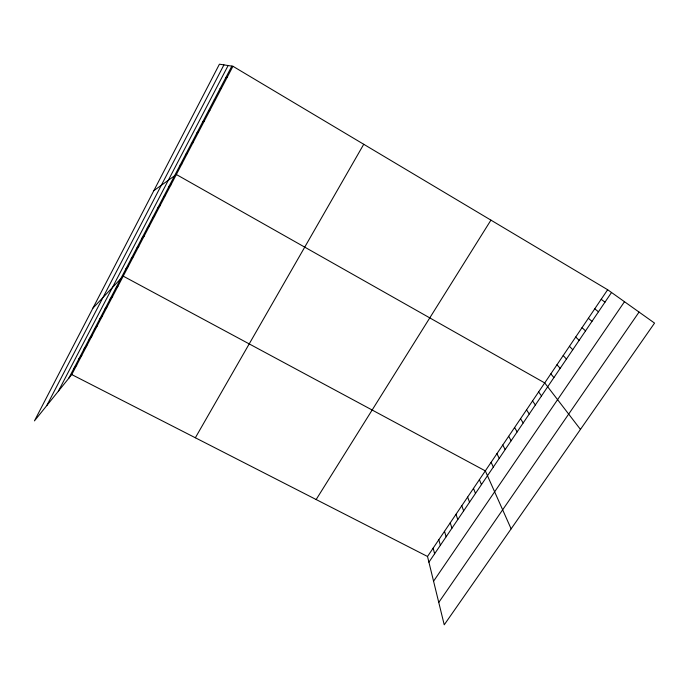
<?xml version="1.0" encoding="UTF-8"?>
<svg xmlns="http://www.w3.org/2000/svg" width="689" height="689" viewBox="0 0 689 689"><rect width="100%" height="100%" fill="white"/><g stroke="black" fill="none" stroke-linecap="round" stroke-linejoin="round"><path stroke-width="1.03" d="M46.766 405.597L223.934 64.887M58.35 391.214L228.128 65.533M68.667 378.416L231.831 66.11M232.942 66.282L219.421 64.189L34.45 420.876L71.759 374.575L232.942 66.282L607.646 289.733L654.55 323.098L444.233 624.811L427.516 556.479L607.646 289.733M195.349 437.773L363.74 144.277M316.148 499.534L490.938 220.127M428.911 562.198L611.531 292.489M433.562 581.215L624.484 301.713M438.755 602.436L639.056 312.074M73.723 368.727L76.763 365.006M78.822 358.978L81.802 355.369M83.937 349.177L86.866 345.68M89.096 339.307L91.964 335.931M94.281 329.376L97.089 326.121M99.509 319.386L102.256 316.242M104.762 309.327L107.45 306.312M110.042 299.215L112.669 296.313M115.364 289.027L117.931 286.262M92.894 308.181L123.219 276.143L485.314 470.88L511.126 528.851M125.949 268.77L128.387 266.255M131.211 258.702L133.588 256.308M136.508 248.565L138.816 246.3M141.831 238.377L144.087 236.232M147.196 228.111L149.375 226.104M152.588 217.784L154.706 215.915M158.014 207.398L160.072 205.658M163.482 196.942L165.463 195.34M168.977 186.418L170.898 184.953M153.836 190.655L176.358 174.506L544.715 382.92L580.448 429.402M180.079 165.171L181.853 163.991M185.677 154.448L187.391 153.406M191.318 143.656L192.954 142.761M196.994 132.788L198.561 132.038M202.712 121.858L204.194 121.255M208.457 110.851L209.869 110.404M214.245 99.776L215.579 99.474M220.067 88.623L221.333 88.485M225.932 77.401L227.12 77.418M71.759 374.575L427.516 556.479M601.187 299.293L604.976 302.178M594.762 308.81L598.457 311.798M588.38 318.266L591.972 321.367M582.033 327.663L585.538 330.884M575.72 337.007L579.13 340.34M569.45 346.3L572.766 349.736M563.206 355.533L566.444 359.081M557.005 364.714L560.148 368.374M550.847 373.843L553.896 377.606M538.617 391.946L541.502 395.908M532.563 400.92L535.362 404.986M526.534 409.843L529.255 414.003M520.548 418.705L523.184 422.977M514.588 427.524L517.146 431.891M508.671 436.301L511.143 440.762M502.781 445.016L505.175 449.572M496.924 453.689L499.241 458.34M491.102 462.31L493.333 467.047M479.389 479.665L481.456 484.591M473.489 488.389L475.488 493.419M467.624 497.079L469.545 502.186M461.794 505.709L463.637 510.911M455.997 514.287L457.772 519.584M450.236 522.822L451.932 528.205M444.508 531.305L446.127 536.774M438.807 539.745L440.357 545.3M433.148 548.134L434.621 553.775"/></g></svg>
